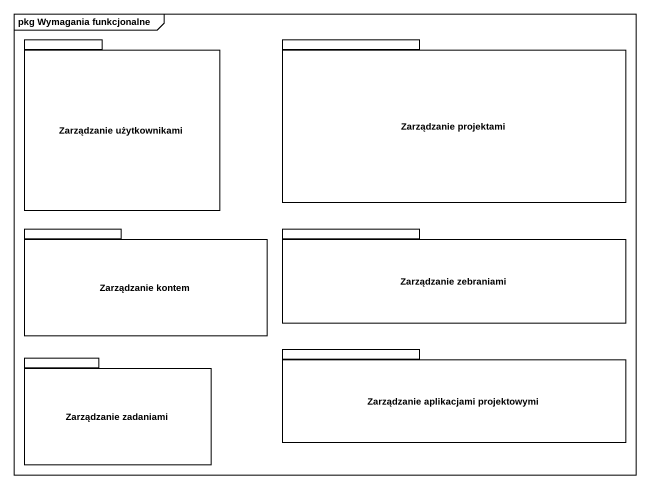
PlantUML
@startuml
mainframe pkg Wymagania funkcjonalne
package "Zarządzanie użytkownikami" as Zarządzanie_użytkownikami {
}
package "Zarządzanie projektami" as Zarządzanie_projektami {
}
package "Zarządzanie kontem" as Zarządzanie_kontem {
}
package "Zarządzanie zebraniami" as Zarządzanie_zebraniami {
}
package "Zarządzanie aplikacjami projektowymi" as Zarządzanie_aplikacjami {
}
package "Zarządzanie zadaniami" as Zarządzanie_zadaniami {
}
@enduml
